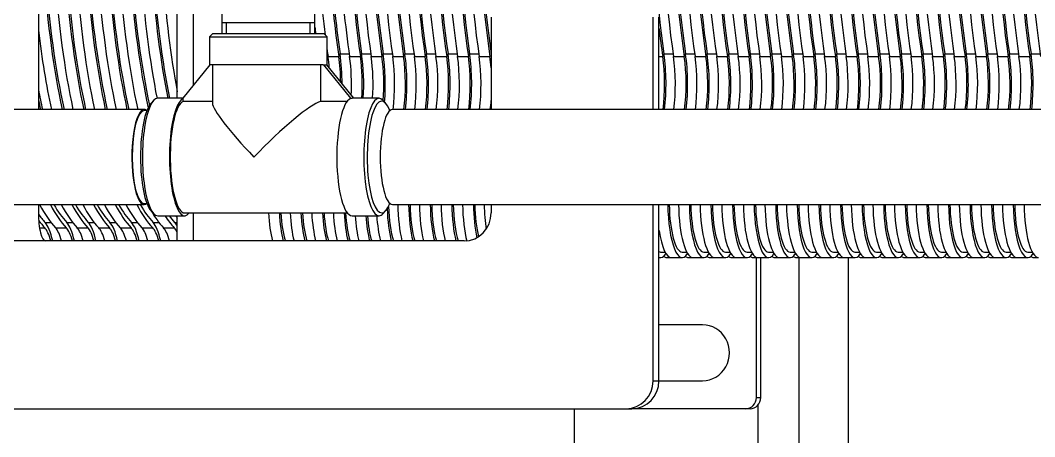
# Model space of a CAD drawing. Header units: millimetres. Extents: x 3795014 to 4300160, y 3869364 to 4016788.
# Drawn here: x 4226457.3 to 4226548, y 3924211.5 to 3924248.8 of the extents above; entities that cross this region are included whole.
import ezdxf

# ---------------------------------------------------------------- set-up
doc = ezdxf.new("R2010")
doc.units = ezdxf.units.MM
doc.layers.add('линия перехода', color=7, linetype='Continuous')
doc.layers.add('основная', color=7, linetype='Continuous', lineweight=50)

msp = doc.modelspace()

# ---------------------------------------------------------------- linework, layer by layer
at = {"layer": 'линия перехода', "color": 0, "linetype": 'Continuous', "lineweight": -3}
for p, q in [((4226484.733, 3924245.757), (4226484.784, 3924245.757)), ((4226484.82, 3924245.511), (4226485.785, 3924245.511)), ((4226485.898, 3924245.757), (4226486.715, 3924245.757)), ((4226486.751, 3924245.511), (4226487.717, 3924245.511)), ((4226487.83, 3924245.757), (4226488.647, 3924245.757)), ((4226488.683, 3924245.511), (4226489.649, 3924245.511)), ((4226489.762, 3924245.757), (4226490.579, 3924245.757)), ((4226490.615, 3924245.511), (4226491.58, 3924245.511)), ((4226491.693, 3924245.757), (4226492.511, 3924245.757)), ((4226492.546, 3924245.511), (4226493.512, 3924245.511)), ((4226493.625, 3924245.757), (4226494.442, 3924245.757)), ((4226494.478, 3924245.511), (4226495.444, 3924245.511)), ((4226495.557, 3924245.757), (4226496.374, 3924245.757)), ((4226496.41, 3924245.511), (4226497.376, 3924245.511)), ((4226497.488, 3924245.757), (4226498.306, 3924245.757)), ((4226498.341, 3924245.511), (4226499.307, 3924245.511)), ((4226514.424, 3924245.511), (4226514.761, 3924245.511)), ((4226514.873, 3924245.757), (4226515.691, 3924245.757)), ((4226515.726, 3924245.511), (4226516.692, 3924245.511)), ((4226516.805, 3924245.757), (4226517.622, 3924245.757)), ((4226517.658, 3924245.511), (4226518.624, 3924245.511)), ((4226518.737, 3924245.757), (4226519.554, 3924245.757)), ((4226519.59, 3924245.511), (4226520.556, 3924245.511)), ((4226520.668, 3924245.757), (4226521.486, 3924245.757)), ((4226521.521, 3924245.511), (4226522.487, 3924245.511)), ((4226522.6, 3924245.757), (4226523.417, 3924245.757)), ((4226523.453, 3924245.511), (4226524.419, 3924245.511)), ((4226524.532, 3924245.757), (4226525.349, 3924245.757)), ((4226525.385, 3924245.511), (4226526.351, 3924245.511)), ((4226526.463, 3924245.757), (4226527.281, 3924245.757)), ((4226527.316, 3924245.511), (4226528.282, 3924245.511)), ((4226528.395, 3924245.757), (4226529.212, 3924245.757)), ((4226529.248, 3924245.511), (4226530.214, 3924245.511)), ((4226530.327, 3924245.757), (4226531.144, 3924245.757)), ((4226531.18, 3924245.511), (4226532.146, 3924245.511)), ((4226532.258, 3924245.757), (4226533.076, 3924245.757)), ((4226533.111, 3924245.511), (4226534.077, 3924245.511)), ((4226534.19, 3924245.757), (4226535.007, 3924245.757)), ((4226535.043, 3924245.511), (4226536.009, 3924245.511)), ((4226536.122, 3924245.757), (4226536.939, 3924245.757)), ((4226536.975, 3924245.511), (4226537.941, 3924245.511)), ((4226538.053, 3924245.757), (4226538.871, 3924245.757)), ((4226538.906, 3924245.511), (4226539.872, 3924245.511)), ((4226539.985, 3924245.757), (4226540.802, 3924245.757)), ((4226540.838, 3924245.511), (4226541.804, 3924245.511)), ((4226541.917, 3924245.757), (4226542.734, 3924245.757)), ((4226542.77, 3924245.511), (4226543.736, 3924245.511)), ((4226543.848, 3924245.757), (4226544.666, 3924245.757)), ((4226544.701, 3924245.511), (4226545.667, 3924245.511)), ((4226545.78, 3924245.757), (4226546.597, 3924245.757)), ((4226546.633, 3924245.511), (4226547.599, 3924245.511)), ((4226547.712, 3924245.757), (4226548.529, 3924245.757)), ((4226459.011, 3924230.208), (4226459.478, 3924230.208)), ((4226459.513, 3924230.69), (4226460.033, 3924230.69)), ((4226460.444, 3924230.208), (4226461.41, 3924230.208)), ((4226461.444, 3924230.69), (4226461.965, 3924230.69)), ((4226462.375, 3924230.208), (4226463.341, 3924230.208)), ((4226463.376, 3924230.69), (4226463.897, 3924230.69)), ((4226464.307, 3924230.208), (4226465.273, 3924230.208)), ((4226465.308, 3924230.69), (4226465.828, 3924230.69)), ((4226466.239, 3924230.208), (4226467.205, 3924230.208)), ((4226467.239, 3924230.69), (4226467.76, 3924230.69)), ((4226468.171, 3924230.208), (4226469.136, 3924230.208)), ((4226469.171, 3924230.69), (4226469.692, 3924230.69)), ((4226470.102, 3924230.208), (4226471.068, 3924230.208)), ((4226471.103, 3924230.69), (4226471.341, 3924230.69)), ((4226526.973, 3924195.523), (4226526.973, 3924227.54)), ((4226513.906, 3924216.531), (4226514.424, 3924216.531)), ((4226523.151, 3924215.031), (4226523.539, 3924215.031)), ((4226523.298, 3924208.693), (4226523.298, 3924214.37))]:
    msp.add_line(p, q, dxfattribs=at)
at = {"layer": 'основная', "color": 0, "linetype": 'Continuous', "lineweight": -3}
for p, q in [((4226471.341, 3924241.781), (4226471.341, 3924294.031)), ((4226472.79, 3924242.926), (4226472.79, 3924294.031)), ((4226458.913, 3924291.531), (4226458.913, 3924240.781)), ((4226475.318, 3924250.947), (4226475.318, 3924248.531)), ((4226483.649, 3924248.531), (4226483.649, 3924251.774)), ((4226475.318, 3924248.531), (4226475.318, 3924247.531)), ((4226483.649, 3924248.531), (4226475.318, 3924248.531)), ((4226475.746, 3924247.531), (4226475.746, 3924248.531)), ((4226483.221, 3924247.531), (4226483.221, 3924248.531)), ((4226483.649, 3924247.531), (4226483.649, 3924248.531)), ((4226499.418, 3924249.031), (4226499.418, 3924240.781)), ((4226513.906, 3924240.781), (4226513.906, 3924249.031)), ((4226514.424, 3924240.781), (4226514.424, 3924249.031)), ((4226474.483, 3924247.531), (4226474.233, 3924247.281)), ((4226474.233, 3924247.281), (4226484.733, 3924247.281)), ((4226474.233, 3924247.281), (4226474.233, 3924244.781)), ((4226484.483, 3924247.531), (4226474.483, 3924247.531)), ((4226484.733, 3924247.281), (4226484.483, 3924247.531)), ((4226484.733, 3924244.781), (4226484.733, 3924247.281)), ((4226471.868, 3924241.781), (4226474.283, 3924244.781)), ((4226484.401, 3924244.781), (4226474.233, 3924244.781)), ((4226474.483, 3924244.781), (4226474.483, 3924241.361)), ((4226484.159, 3924244.781), (4226484.159, 3924241.506)), ((4226484.401, 3924244.781), (4226484.424, 3924244.781)), ((4226484.424, 3924244.781), (4226484.554, 3924244.781)), ((4226484.424, 3924244.781), (4226486.839, 3924241.781)), ((4226484.554, 3924244.781), (4226484.683, 3924244.781)), ((4226484.683, 3924244.781), (4226484.733, 3924244.781)), ((4226484.683, 3924244.781), (4226487.098, 3924241.781)), ((4226469.218, 3924241.589), (4226468.994, 3924241.348)), ((4226471.868, 3924241.781), (4226469.583, 3924241.781)), ((4226471.868, 3924241.758), (4226471.868, 3924241.781)), ((4226471.868, 3924241.506), (4226471.868, 3924241.758)), ((4226474.483, 3924241.506), (4226471.868, 3924241.506)), ((4226486.534, 3924241.506), (4226484.159, 3924241.506)), ((4226486.839, 3924241.781), (4226486.968, 3924241.781)), ((4226486.839, 3924241.781), (4226486.839, 3924241.758)), ((4226489.383, 3924241.781), (4226486.968, 3924241.781)), ((4226489.972, 3924241.348), (4226489.748, 3924241.589)), ((4226468.376, 3924240.781), (4226383.383, 3924240.781)), ((4226468.625, 3924240.697), (4226468.376, 3924240.697)), ((4226575.584, 3924240.781), (4226490.59, 3924240.781)), ((4226383.383, 3924232.281), (4226468.376, 3924232.281)), ((4226458.913, 3924232.281), (4226458.913, 3924231.531)), ((4226468.376, 3924232.366), (4226468.625, 3924232.366)), ((4226490.59, 3924232.281), (4226575.584, 3924232.281)), ((4226499.418, 3924232.281), (4226499.418, 3924231.531)), ((4226513.906, 3924216.531), (4226513.906, 3924232.281)), ((4226514.424, 3924216.531), (4226514.424, 3924232.281)), ((4226468.994, 3924231.715), (4226469.218, 3924231.474)), ((4226469.583, 3924231.281), (4226471.998, 3924231.281)), ((4226471.341, 3924229.031), (4226471.341, 3924231.281)), ((4226471.998, 3924231.531), (4226486.554, 3924231.531)), ((4226472.79, 3924229.031), (4226472.79, 3924231.531)), ((4226486.968, 3924231.281), (4226489.383, 3924231.281)), ((4226489.748, 3924231.474), (4226489.972, 3924231.715)), ((4226497.004, 3924229.031), (4226410.079, 3924229.031)), ((4226514.424, 3924227.54), (4226514.575, 3924227.54)), ((4226514.575, 3924228.04), (4226514.976, 3924228.04)), ((4226515.114, 3924227.54), (4226515.541, 3924227.54)), ((4226515.541, 3924227.54), (4226516.507, 3924227.54)), ((4226516.507, 3924228.04), (4226516.908, 3924228.04)), ((4226517.046, 3924227.54), (4226517.473, 3924227.54)), ((4226517.473, 3924227.54), (4226518.439, 3924227.54)), ((4226518.439, 3924228.04), (4226518.84, 3924228.04)), ((4226518.978, 3924227.54), (4226519.405, 3924227.54)), ((4226519.405, 3924227.54), (4226520.37, 3924227.54)), ((4226520.37, 3924228.04), (4226520.771, 3924228.04)), ((4226520.909, 3924227.54), (4226521.336, 3924227.54)), ((4226521.336, 3924227.54), (4226522.302, 3924227.54)), ((4226522.302, 3924228.04), (4226522.703, 3924228.04)), ((4226522.841, 3924227.54), (4226523.268, 3924227.54)), ((4226523.151, 3924215.031), (4226523.151, 3924227.54)), ((4226523.268, 3924227.54), (4226524.234, 3924227.54)), ((4226523.539, 3924215.031), (4226523.539, 3924227.54)), ((4226524.234, 3924228.04), (4226524.635, 3924228.04)), ((4226524.773, 3924227.54), (4226525.2, 3924227.54)), ((4226525.2, 3924227.54), (4226526.165, 3924227.54)), ((4226526.165, 3924228.04), (4226526.566, 3924228.04)), ((4226526.705, 3924227.54), (4226527.131, 3924227.54)), ((4226527.131, 3924227.54), (4226528.097, 3924227.54)), ((4226528.097, 3924228.04), (4226528.498, 3924228.04)), ((4226528.636, 3924227.54), (4226529.063, 3924227.54)), ((4226529.063, 3924227.54), (4226530.029, 3924227.54)), ((4226530.029, 3924228.04), (4226530.43, 3924228.04)), ((4226530.568, 3924227.54), (4226530.995, 3924227.54)), ((4226530.995, 3924227.54), (4226531.96, 3924227.54)), ((4226531.378, 3924195.523), (4226531.378, 3924227.54)), ((4226531.96, 3924228.04), (4226532.361, 3924228.04)), ((4226532.5, 3924227.54), (4226532.926, 3924227.54)), ((4226532.926, 3924227.54), (4226533.892, 3924227.54)), ((4226533.892, 3924228.04), (4226534.293, 3924228.04)), ((4226534.431, 3924227.54), (4226534.858, 3924227.54)), ((4226534.858, 3924227.54), (4226535.824, 3924227.54)), ((4226535.824, 3924228.04), (4226536.225, 3924228.04)), ((4226536.363, 3924227.54), (4226536.79, 3924227.54)), ((4226536.79, 3924227.54), (4226537.755, 3924227.54)), ((4226537.755, 3924228.04), (4226538.156, 3924228.04)), ((4226538.295, 3924227.54), (4226538.721, 3924227.54)), ((4226538.721, 3924227.54), (4226539.687, 3924227.54)), ((4226539.687, 3924228.04), (4226540.088, 3924228.04)), ((4226540.226, 3924227.54), (4226540.653, 3924227.54)), ((4226540.653, 3924227.54), (4226541.619, 3924227.54)), ((4226541.619, 3924228.04), (4226542.02, 3924228.04)), ((4226542.158, 3924227.54), (4226542.585, 3924227.54)), ((4226542.585, 3924227.54), (4226543.55, 3924227.54)), ((4226543.55, 3924228.04), (4226543.952, 3924228.04)), ((4226544.09, 3924227.54), (4226544.516, 3924227.54)), ((4226544.516, 3924227.54), (4226545.482, 3924227.54)), ((4226545.482, 3924228.04), (4226545.883, 3924228.04)), ((4226546.021, 3924227.54), (4226546.448, 3924227.54)), ((4226546.448, 3924227.54), (4226547.414, 3924227.54)), ((4226547.414, 3924228.04), (4226547.815, 3924228.04)), ((4226547.953, 3924227.54), (4226548.38, 3924227.54)), ((4226518.321, 3924221.531), (4226514.424, 3924221.531)), ((4226514.424, 3924216.531), (4226518.321, 3924216.531)), ((4226395.591, 3924214.031), (4226511.491, 3924214.031)), ((4226506.879, 3924209.031), (4226506.879, 3924214.031)), ((4226511.491, 3924214.031), (4226512.01, 3924214.031)), ((4226522.185, 3924214.031), (4226512.01, 3924214.031)), ((4226522.573, 3924214.031), (4226522.185, 3924214.031))]:
    msp.add_line(p, q, dxfattribs=at)
for centre, major_axis, ratio, start_param, end_param in [((4226495.045, 3924261.531), (0, -32.5), 0.259156, 4.196924, 5.227854), ((4226495.045, 3924261.531), (0, 32), 0.259156, 1.055331, 2.086262), ((4226496.011, 3924261.531), (0, -32.5), 0.259156, 4.196924, 5.227854), ((4226496.977, 3924261.531), (0, -32.5), 0.259156, 4.196924, 5.227854), ((4226496.977, 3924261.531), (0, 32), 0.259156, 1.055331, 2.086262), ((4226497.943, 3924261.531), (0, -32.5), 0.259156, 4.196924, 5.227854), ((4226498.909, 3924261.531), (0, -32.5), 0.259156, 4.196924, 5.227854), ((4226498.909, 3924261.531), (0, 32), 0.259156, 1.055331, 2.086262), ((4226499.875, 3924261.531), (0, -32.5), 0.259156, 4.196924, 5.227854), ((4226500.84, 3924261.531), (0, -32.5), 0.259156, 4.196924, 5.227854), ((4226500.84, 3924261.531), (0, 32), 0.259156, 1.055331, 2.086262), ((4226501.806, 3924261.531), (0, -32.5), 0.259156, 4.196924, 5.227854), ((4226502.772, 3924261.531), (0, -32.5), 0.259156, 4.196924, 5.227854), ((4226502.772, 3924261.531), (0, 32), 0.259156, 1.055331, 2.086262), ((4226503.738, 3924261.531), (0, -32.5), 0.259156, 4.196924, 5.227854), ((4226504.704, 3924261.531), (0, -32.5), 0.259156, 4.196924, 5.227854), ((4226504.704, 3924261.531), (0, 32), 0.259156, 1.055331, 2.086262), ((4226505.67, 3924261.531), (0, -32.5), 0.259156, 4.196924, 5.227854), ((4226506.635, 3924261.531), (0, -32.5), 0.259156, 4.196924, 5.227854), ((4226506.635, 3924261.531), (0, 32), 0.259156, 1.055331, 2.086262), ((4226522.089, 3924261.531), (0, 32), 0.259156, 1.055331, 2.086262), ((4226523.055, 3924261.531), (0, -32.5), 0.259156, 4.196924, 5.227854), ((4226524.02, 3924261.531), (0, -32.5), 0.259156, 4.196924, 5.227854), ((4226524.02, 3924261.531), (0, 32), 0.259156, 1.055331, 2.086262), ((4226524.986, 3924261.531), (0, -32.5), 0.259156, 4.196924, 5.227854), ((4226525.952, 3924261.531), (0, -32.5), 0.259156, 4.196924, 5.227854), ((4226525.952, 3924261.531), (0, 32), 0.259156, 1.055331, 2.086262), ((4226526.918, 3924261.531), (0, -32.5), 0.259156, 4.196924, 5.227854), ((4226527.884, 3924261.531), (0, -32.5), 0.259156, 4.196924, 5.227854), ((4226527.884, 3924261.531), (0, 32), 0.259156, 1.055331, 2.086262), ((4226528.85, 3924261.531), (0, -32.5), 0.259156, 4.196924, 5.227854), ((4226529.815, 3924261.531), (0, -32.5), 0.259156, 4.196924, 5.227854), ((4226529.815, 3924261.531), (0, 32), 0.259156, 1.055331, 2.086262), ((4226530.781, 3924261.531), (0, -32.5), 0.259156, 4.196924, 5.227854), ((4226531.747, 3924261.531), (0, -32.5), 0.259156, 4.196924, 5.227854), ((4226531.747, 3924261.531), (0, 32), 0.259156, 1.055331, 2.086262), ((4226532.713, 3924261.531), (0, -32.5), 0.259156, 4.196924, 5.227854), ((4226533.679, 3924261.531), (0, -32.5), 0.259156, 4.196924, 5.227854), ((4226533.679, 3924261.531), (0, 32), 0.259156, 1.055331, 2.086262), ((4226534.645, 3924261.531), (0, -32.5), 0.259156, 4.196924, 5.227854), ((4226535.61, 3924261.531), (0, -32.5), 0.259156, 4.196924, 5.227854), ((4226535.61, 3924261.531), (0, 32), 0.259156, 1.055331, 2.086262), ((4226536.576, 3924261.531), (0, -32.5), 0.259156, 4.196924, 5.227854), ((4226537.542, 3924261.531), (0, -32.5), 0.259156, 4.196924, 5.227854), ((4226537.542, 3924261.531), (0, 32), 0.259156, 1.055331, 2.086262), ((4226538.508, 3924261.531), (0, -32.5), 0.259156, 4.196924, 5.227854), ((4226539.474, 3924261.531), (0, -32.5), 0.259156, 4.196924, 5.227854), ((4226539.474, 3924261.531), (0, 32), 0.259156, 1.055331, 2.086262), ((4226540.44, 3924261.531), (0, -32.5), 0.259156, 4.196924, 5.227854), ((4226541.405, 3924261.531), (0, -32.5), 0.259156, 4.196924, 5.227854), ((4226541.405, 3924261.531), (0, 32), 0.259156, 1.055331, 2.086262), ((4226542.371, 3924261.531), (0, -32.5), 0.259156, 4.196924, 5.227854), ((4226543.337, 3924261.531), (0, -32.5), 0.259156, 4.196924, 5.227854), ((4226543.337, 3924261.531), (0, 32), 0.259156, 1.055331, 2.086262), ((4226544.303, 3924261.531), (0, -32.5), 0.259156, 4.196924, 5.227854), ((4226545.269, 3924261.531), (0, -32.5), 0.259156, 4.196924, 5.227854), ((4226545.269, 3924261.531), (0, 32), 0.259156, 1.055331, 2.086262), ((4226546.235, 3924261.531), (0, -32.5), 0.259156, 4.196924, 5.227854), ((4226547.2, 3924261.531), (0, -32.5), 0.259156, 4.196924, 5.227854), ((4226547.2, 3924261.531), (0, 32), 0.259156, 1.055331, 2.086262), ((4226548.166, 3924261.531), (0, -32.5), 0.259156, 4.196924, 5.227854), ((4226549.132, 3924261.531), (0, -32.5), 0.259156, 4.196924, 5.227854), ((4226549.132, 3924261.531), (0, 32), 0.259156, 1.055331, 2.086262), ((4226550.098, 3924261.531), (0, -32.5), 0.259156, 4.196924, 5.227854), ((4226551.064, 3924261.531), (0, -32.5), 0.259156, 4.196924, 5.227854), ((4226551.064, 3924261.531), (0, 32), 0.259156, 1.055331, 2.086262), ((4226552.03, 3924261.531), (0, -32.5), 0.259156, 4.196924, 5.227854), ((4226552.995, 3924261.531), (0, -32.5), 0.259156, 4.196924, 5.227854), ((4226552.995, 3924261.531), (0, 32), 0.259156, 1.055331, 2.086262), ((4226553.961, 3924261.531), (0, -32.5), 0.259156, 4.196924, 5.227854), ((4226554.927, 3924261.531), (0, -32.5), 0.259156, 4.196924, 5.227854), ((4226554.927, 3924261.531), (0, 32), 0.259156, 1.055331, 2.086262), ((4226555.893, 3924261.531), (0, -32.5), 0.259156, 4.196924, 5.227854), ((4226494.079, 3924261.531), (0, -32.5), 0.259156, -1.348532, -1.055331), ((4226467.519, 3924261.531), (0, -32.5), 0.259156, -1.300864, -0.878299), ((4226467.519, 3924261.531), (0, -32), 0.259156, -1.300864, -0.865266), ((4226468.485, 3924261.531), (0, -32.5), 0.259156, -1.300864, -0.878299), ((4226469.451, 3924261.531), (0, -32.5), 0.259156, -1.300864, -0.878299), ((4226469.451, 3924261.531), (0, -32), 0.259156, -1.300864, -0.865266), ((4226470.417, 3924261.531), (0, -32.5), 0.259156, -1.300864, -0.878299), ((4226471.382, 3924261.531), (0, -32.5), 0.259156, -1.300864, -0.878299), ((4226471.382, 3924261.531), (0, -32), 0.259156, -1.300864, -0.865266), ((4226472.348, 3924261.531), (0, -32.5), 0.259156, -1.300864, -0.878299), ((4226473.314, 3924261.531), (0, -32.5), 0.259156, -1.300864, -0.878299), ((4226473.314, 3924261.531), (0, -32), 0.259156, -1.300864, -0.865266), ((4226474.28, 3924261.531), (0, -32.5), 0.259156, -1.300864, -0.878299), ((4226475.246, 3924261.531), (0, -32.5), 0.259156, -1.300864, -0.884553), ((4226475.246, 3924261.531), (0, -32), 0.259156, -1.300864, -0.880631), ((4226476.212, 3924261.531), (0, -32.5), 0.259156, -1.300864, -0.917448), ((4226477.177, 3924261.531), (0, -32.5), 0.259156, -1.300864, -0.917645), ((4226477.177, 3924261.531), (0, -32), 0.259156, -1.300864, -0.905633), ((4226478.143, 3924261.531), (0, -32.5), 0.259156, -1.300864, -0.940143), ((4226493.114, 3924261.531), (0, -32.5), 0.259156, -1.289784, -1.055331), ((4226493.114, 3924261.531), (0, 32), 0.259156, -4.432549, -4.196924), ((4226492.148, 3924261.531), (0, -32.5), 0.259156, -1.253477, -1.122974), ((4226466.553, 3924261.531), (0, -32.5), 0.259156, -1.136452, -0.878299), ((4226491.182, 3924261.531), (0, 32), 0.259156, -4.281024, -4.259572), ((4226522.089, 3924261.531), (0, -32.5), 0.259156, -1.143274, -1.055331), ((4226492.148, 3924261.531), (0, -32.5), 0.259156, -1.076561, -1.055331), ((4226483.692, 3924243.046), (0, -5), 0.259156, -4.423726, -4.196924), ((4226484.658, 3924243.046), (0, -5), 0.259156, 1.60231, 2.086262), ((4226484.658, 3924243.046), (0, 5.5), 0.259156, 4.711616, 5.227854), ((4226485.624, 3924243.046), (0, -5), 0.259156, 1.367383, 2.086262), ((4226486.59, 3924243.046), (0, -5), 0.259156, 1.315067, 2.086262), ((4226486.59, 3924243.046), (0, 5.5), 0.259156, 4.480357, 5.227854), ((4226487.556, 3924243.046), (0, -5), 0.259156, 1.315067, 2.086262), ((4226488.521, 3924243.046), (0, -5), 0.259156, 1.272378, 2.086262), ((4226488.521, 3924243.046), (0, 5.5), 0.259156, 4.416404, 5.227854), ((4226489.487, 3924243.046), (0, -5), 0.259156, 1.100723, 2.086262), ((4226490.453, 3924243.046), (0, -5), 0.259156, 1.100723, 2.086262), ((4226490.453, 3924243.046), (0, 5.5), 0.259156, 4.287989, 5.227854), ((4226491.419, 3924243.046), (0, -5), 0.259156, 1.100723, 2.086262), ((4226492.385, 3924243.046), (0, -5), 0.259156, 1.100723, 2.086262), ((4226492.385, 3924243.046), (0, 5.5), 0.259156, 4.287989, 5.227854), ((4226493.351, 3924243.046), (0, -5), 0.259156, 1.100723, 2.086262), ((4226494.316, 3924243.046), (0, -5), 0.259156, 1.100723, 2.086262), ((4226494.316, 3924243.046), (0, 5.5), 0.259156, 4.287989, 5.227854), ((4226495.282, 3924243.046), (0, -5), 0.259156, 1.100723, 2.086262), ((4226496.248, 3924243.046), (0, -5), 0.259156, 1.100723, 2.086262), ((4226496.248, 3924243.046), (0, 5.5), 0.259156, 4.287989, 5.227854), ((4226497.214, 3924243.046), (0, -5), 0.259156, 1.100723, 2.086262), ((4226498.18, 3924243.046), (0, -5), 0.259156, -4.414203, -4.196924), ((4226513.633, 3924243.046), (0, -5), 0.259156, 1.100723, 2.086262), ((4226513.633, 3924243.046), (0, 5.5), 0.259156, 4.287989, 5.227854), ((4226514.599, 3924243.046), (0, -5), 0.259156, 1.100723, 2.086262), ((4226515.565, 3924243.046), (0, -5), 0.259156, 1.100723, 2.086262), ((4226515.565, 3924243.046), (0, 5.5), 0.259156, 4.287989, 5.227854), ((4226516.531, 3924243.046), (0, -5), 0.259156, 1.100723, 2.086262), ((4226517.496, 3924243.046), (0, -5), 0.259156, 1.100723, 2.086262), ((4226517.496, 3924243.046), (0, 5.5), 0.259156, 4.287989, 5.227854), ((4226518.462, 3924243.046), (0, -5), 0.259156, 1.100723, 2.086262), ((4226519.428, 3924243.046), (0, -5), 0.259156, 1.100723, 2.086262), ((4226519.428, 3924243.046), (0, 5.5), 0.259156, 4.287989, 5.227854), ((4226520.394, 3924243.046), (0, -5), 0.259156, 1.100723, 2.086262), ((4226521.36, 3924243.046), (0, -5), 0.259156, 1.100723, 2.086262), ((4226521.36, 3924243.046), (0, 5.5), 0.259156, 4.287989, 5.227854), ((4226522.326, 3924243.046), (0, -5), 0.259156, 1.100723, 2.086262), ((4226523.291, 3924243.046), (0, -5), 0.259156, 1.100723, 2.086262), ((4226523.291, 3924243.046), (0, 5.5), 0.259156, 4.287989, 5.227854), ((4226524.257, 3924243.046), (0, -5), 0.259156, 1.100723, 2.086262), ((4226525.223, 3924243.046), (0, -5), 0.259156, 1.100723, 2.086262), ((4226525.223, 3924243.046), (0, 5.5), 0.259156, 4.287989, 5.227854), ((4226526.189, 3924243.046), (0, -5), 0.259156, 1.100723, 2.086262), ((4226527.155, 3924243.046), (0, -5), 0.259156, 1.100723, 2.086262), ((4226527.155, 3924243.046), (0, 5.5), 0.259156, 4.287989, 5.227854), ((4226528.121, 3924243.046), (0, -5), 0.259156, 1.100723, 2.086262), ((4226529.086, 3924243.046), (0, -5), 0.259156, 1.100723, 2.086262), ((4226529.086, 3924243.046), (0, 5.5), 0.259156, 4.287989, 5.227854), ((4226530.052, 3924243.046), (0, -5), 0.259156, 1.100723, 2.086262), ((4226531.018, 3924243.046), (0, -5), 0.259156, 1.100723, 2.086262), ((4226531.018, 3924243.046), (0, 5.5), 0.259156, 4.287989, 5.227854), ((4226531.984, 3924243.046), (0, -5), 0.259156, 1.100723, 2.086262), ((4226532.95, 3924243.046), (0, -5), 0.259156, 1.100723, 2.086262), ((4226532.95, 3924243.046), (0, 5.5), 0.259156, 4.287989, 5.227854), ((4226533.916, 3924243.046), (0, -5), 0.259156, 1.100723, 2.086262), ((4226534.882, 3924243.046), (0, -5), 0.259156, 1.100723, 2.086262), ((4226534.882, 3924243.046), (0, 5.5), 0.259156, 4.287989, 5.227854), ((4226535.847, 3924243.046), (0, -5), 0.259156, 1.100723, 2.086262), ((4226536.813, 3924243.046), (0, -5), 0.259156, 1.100723, 2.086262), ((4226536.813, 3924243.046), (0, 5.5), 0.259156, 4.287989, 5.227854), ((4226537.779, 3924243.046), (0, -5), 0.259156, 1.100723, 2.086262), ((4226538.745, 3924243.046), (0, -5), 0.259156, 1.100723, 2.086262), ((4226538.745, 3924243.046), (0, 5.5), 0.259156, 4.287989, 5.227854), ((4226539.711, 3924243.046), (0, -5), 0.259156, 1.100723, 2.086262), ((4226540.677, 3924243.046), (0, -5), 0.259156, 1.100723, 2.086262), ((4226540.677, 3924243.046), (0, 5.5), 0.259156, 4.287989, 5.227854), ((4226541.642, 3924243.046), (0, -5), 0.259156, 1.100723, 2.086262), ((4226542.608, 3924243.046), (0, -5), 0.259156, 1.100723, 2.086262), ((4226542.608, 3924243.046), (0, 5.5), 0.259156, 4.287989, 5.227854), ((4226543.574, 3924243.046), (0, -5), 0.259156, 1.100723, 2.086262), ((4226544.54, 3924243.046), (0, -5), 0.259156, 1.100723, 2.086262), ((4226544.54, 3924243.046), (0, 5.5), 0.259156, 4.287989, 5.227854), ((4226545.506, 3924243.046), (0, -5), 0.259156, 1.100723, 2.086262), ((4226546.472, 3924243.046), (0, -5), 0.259156, 1.100723, 2.086262), ((4226546.472, 3924243.046), (0, 5.5), 0.259156, 4.287989, 5.227854), ((4226465.587, 3924261.531), (0, -32), 0.259156, -0.935434, -0.865266), ((4226489.383, 3924236.531), (0, -5.25), 0.259156, 2.869941, 6.283185), ((4226489.624, 3924236.531), (0, -5), 0.259156, 2.555485, 6.283185), ((4226465.587, 3924261.531), (0, -32.5), 0.259156, -0.914855, -0.878299), ((4226468.376, 3924236.531), (0, -4.25), 0.259156, 2.94185, 6.283185), ((4226469.342, 3924236.531), (0, 5), 0.259156, 0.271652, 2.869941), ((4226469.583, 3924236.531), (0, 5.25), 0.259156, 0, 3.141593), ((4226471.998, 3924236.531), (0, 5.25), 0.259156, 0.095383, 3.451437), ((4226471.998, 3924236.531), (0, 5), 0.259156, 0.100167, 3.141593), ((4226479.483, 3924236.531), (4.957, -4.957), 0.13183, 3.272667, 4.581315), ((4226479.483, 3924236.531), (4.957, 4.957), 0.13183, 0.231242, 1.701871), ((4226486.968, 3924236.531), (0, 5.25), 0.259156, 0.095383, 3.141593), ((4226486.968, 3924236.531), (0, 5.25), 0.259156, 0, 0.095383), ((4226498.18, 3924243.046), (0, -5), 0.259156, 1.100723, 1.27261), ((4226468.376, 3924236.531), (0, -4.166), 0.259156, 3.141593, 6.283185), ((4226490.59, 3924236.531), (0, -4.25), 0.259156, 3.141593, 6.283185), ((4226462.69, 3924261.531), (0, -32.5), 0.259156, -0.451027, -0.269933), ((4226463.656, 3924261.531), (0, -32.5), 0.259156, -0.451027, -0.269933), ((4226463.656, 3924261.531), (0, -32), 0.259156, -0.417606, -0.269933), ((4226464.622, 3924261.531), (0, -32.5), 0.259156, -0.451027, -0.269933), ((4226465.587, 3924261.531), (0, -32.5), 0.259156, -0.451027, -0.269933), ((4226465.587, 3924261.531), (0, -32), 0.259156, -0.417606, -0.269933), ((4226466.553, 3924261.531), (0, -32.5), 0.259156, -0.451027, -0.269933), ((4226467.519, 3924261.531), (0, -32.5), 0.259156, -0.451027, -0.269933), ((4226467.519, 3924261.531), (0, -32), 0.259156, -0.417606, -0.269933), ((4226468.485, 3924261.531), (0, -32.5), 0.259156, -0.451027, -0.269933), ((4226469.451, 3924261.531), (0, -32.5), 0.259156, -0.451027, -0.269933), ((4226469.451, 3924261.531), (0, -32), 0.259156, -0.417606, -0.269933), ((4226470.417, 3924261.531), (0, -32.5), 0.259156, -0.451027, -0.269933), ((4226471.382, 3924261.531), (0, -32.5), 0.259156, -0.451027, -0.269933), ((4226471.382, 3924261.531), (0, -32), 0.259156, -0.417606, -0.269933), ((4226468.376, 3924236.531), (0, -4.25), 0.259156, 0, 0.199743), ((4226489.624, 3924236.531), (0, -5), 0.259156, 0, 0.594823), ((4226491.395, 3924232.54), (0, 5), 0.259156, 1.699896, 2.348611), ((4226491.395, 3924232.54), (0, 4.5), 0.259156, 1.664326, 2.464973), ((4226492.361, 3924232.54), (0, 5), 0.259156, 1.622544, 2.344524), ((4226493.327, 3924232.54), (0, 5), 0.259156, 1.622544, 2.348611), ((4226493.327, 3924232.54), (0, 4.5), 0.259156, 1.6283, 2.464973), ((4226494.293, 3924232.54), (0, 5), 0.259156, 1.622544, 2.344524), ((4226495.259, 3924232.54), (0, 5), 0.259156, 1.622544, 2.348611), ((4226495.259, 3924232.54), (0, 4.5), 0.259156, 1.6283, 2.464973), ((4226496.225, 3924232.54), (0, 5), 0.259156, 1.622544, 2.356194), ((4226497.19, 3924232.54), (0, 5), 0.259156, 1.622544, 2.348611), ((4226497.19, 3924232.54), (0, 4.5), 0.259156, 1.6283, 2.464973), ((4226498.156, 3924232.54), (0, 5), 0.259156, 1.622544, 2.356194), ((4226499.122, 3924232.54), (0, 5), 0.259156, 1.622544, 2.270421), ((4226499.122, 3924232.54), (0, 4.5), 0.259156, 1.6283, 2.339507), ((4226500.088, 3924232.54), (0, 5), 0.259156, 1.622544, 2.087919), ((4226516.507, 3924232.54), (0, 5), 0.259156, 1.622544, 3.523493), ((4226516.507, 3924232.54), (0, 4.5), 0.259156, 1.6283, 3.141593), ((4226517.473, 3924232.54), (0, 5), 0.259156, 1.622544, 3.141593), ((4226518.439, 3924232.54), (0, 5), 0.259156, 1.622544, 3.523493), ((4226518.439, 3924232.54), (0, 4.5), 0.259156, 1.6283, 3.141593), ((4226519.405, 3924232.54), (0, 5), 0.259156, 1.622544, 3.141593), ((4226520.37, 3924232.54), (0, 5), 0.259156, 1.622544, 3.523493), ((4226520.37, 3924232.54), (0, 4.5), 0.259156, 1.6283, 3.141593), ((4226521.336, 3924232.54), (0, 5), 0.259156, 1.622544, 3.141593), ((4226522.302, 3924232.54), (0, 5), 0.259156, 1.622544, 3.523493), ((4226522.302, 3924232.54), (0, 4.5), 0.259156, 1.6283, 3.141593), ((4226523.268, 3924232.54), (0, 5), 0.259156, 1.622544, 3.141593), ((4226524.234, 3924232.54), (0, 5), 0.259156, 1.622544, 3.523493), ((4226524.234, 3924232.54), (0, 4.5), 0.259156, 1.6283, 3.141593), ((4226525.2, 3924232.54), (0, 5), 0.259156, 1.622544, 3.141593), ((4226526.165, 3924232.54), (0, 5), 0.259156, 1.622544, 3.523493), ((4226526.165, 3924232.54), (0, 4.5), 0.259156, 1.6283, 3.141593), ((4226527.131, 3924232.54), (0, 5), 0.259156, 1.622544, 3.141593), ((4226528.097, 3924232.54), (0, 5), 0.259156, 1.622544, 3.523493), ((4226528.097, 3924232.54), (0, 4.5), 0.259156, 1.6283, 3.141593), ((4226529.063, 3924232.54), (0, 5), 0.259156, 1.622544, 3.141593), ((4226530.029, 3924232.54), (0, 5), 0.259156, 1.622544, 3.523493), ((4226530.029, 3924232.54), (0, 4.5), 0.259156, 1.6283, 3.141593), ((4226530.995, 3924232.54), (0, 5), 0.259156, 1.622544, 3.141593), ((4226531.96, 3924232.54), (0, 5), 0.259156, 1.622544, 3.523493), ((4226531.96, 3924232.54), (0, 4.5), 0.259156, 1.6283, 3.141593), ((4226532.926, 3924232.54), (0, 5), 0.259156, 1.622544, 3.141593), ((4226533.892, 3924232.54), (0, 5), 0.259156, 1.622544, 3.523493), ((4226533.892, 3924232.54), (0, 4.5), 0.259156, 1.6283, 3.141593), ((4226534.858, 3924232.54), (0, 5), 0.259156, 1.622544, 3.141593), ((4226535.824, 3924232.54), (0, 5), 0.259156, 1.622544, 3.523493), ((4226535.824, 3924232.54), (0, 4.5), 0.259156, 1.6283, 3.141593), ((4226536.79, 3924232.54), (0, 5), 0.259156, 1.622544, 3.141593), ((4226537.755, 3924232.54), (0, 5), 0.259156, 1.622544, 3.523493), ((4226537.755, 3924232.54), (0, 4.5), 0.259156, 1.6283, 3.141593), ((4226538.721, 3924232.54), (0, 5), 0.259156, 1.622544, 3.141593), ((4226539.687, 3924232.54), (0, 5), 0.259156, 1.622544, 3.523493), ((4226539.687, 3924232.54), (0, 4.5), 0.259156, 1.6283, 3.141593), ((4226540.653, 3924232.54), (0, 5), 0.259156, 1.622544, 3.141593), ((4226541.619, 3924232.54), (0, 5), 0.259156, 1.622544, 3.523493), ((4226541.619, 3924232.54), (0, 4.5), 0.259156, 1.6283, 3.141593), ((4226542.585, 3924232.54), (0, 5), 0.259156, 1.622544, 3.141593), ((4226543.55, 3924232.54), (0, 5), 0.259156, 1.622544, 3.523493), ((4226543.55, 3924232.54), (0, 4.5), 0.259156, 1.6283, 3.141593), ((4226544.516, 3924232.54), (0, 5), 0.259156, 1.622544, 3.141593), ((4226545.482, 3924232.54), (0, 5), 0.259156, 1.622544, 3.523493), ((4226545.482, 3924232.54), (0, 4.5), 0.259156, 1.6283, 3.141593), ((4226546.448, 3924232.54), (0, 5), 0.259156, 1.622544, 3.141593), ((4226547.414, 3924232.54), (0, 5), 0.259156, 1.622544, 3.523493), ((4226547.414, 3924232.54), (0, 4.5), 0.259156, 1.6283, 3.141593), ((4226548.38, 3924232.54), (0, 5), 0.259156, 1.622544, 3.141593), ((4226459.561, 3924231.531), (0, 2.5), 0.259156, 1.570796, 3.141593), ((4226461.724, 3924261.531), (0, -32), 0.259156, -0.34578, -0.269933), ((4226472.348, 3924261.531), (0, -32.5), 0.259156, -0.412993, -0.269933), ((4226473.314, 3924261.531), (0, -32.5), 0.259156, -0.374285, -0.269933), ((4226473.314, 3924261.531), (0, -32), 0.259156, -0.332245, -0.269933), ((4226474.28, 3924261.531), (0, -32.5), 0.259156, -0.374285, -0.356454), ((4226480.771, 3924232.54), (0, 5), 0.259156, 1.773915, 2.348611), ((4226481.737, 3924232.54), (0, 5), 0.259156, 1.773915, 2.348611), ((4226481.737, 3924232.54), (0, 4.5), 0.259156, 1.796855, 2.464973), ((4226482.703, 3924232.54), (0, 5), 0.259156, 1.773915, 2.348611), ((4226483.669, 3924232.54), (0, 5), 0.259156, 1.773915, 2.348611), ((4226483.669, 3924232.54), (0, 4.5), 0.259156, 1.796855, 2.464973), ((4226484.635, 3924232.54), (0, 5), 0.259156, 1.773915, 2.348611), ((4226485.6, 3924232.54), (0, 5), 0.259156, 1.773915, 2.348611), ((4226485.6, 3924232.54), (0, 4.5), 0.259156, 1.796855, 2.464973), ((4226486.566, 3924232.54), (0, 5), 0.259156, 1.773915, 2.348611), ((4226487.532, 3924232.54), (0, 5), 0.259156, 1.773915, 2.348611), ((4226487.532, 3924232.54), (0, 4.5), 0.259156, 1.796855, 2.464973), ((4226488.498, 3924232.54), (0, 5), 0.259156, -4.457927, -3.934574), ((4226489.464, 3924232.54), (0, 5), 0.259156, -4.457927, -3.934574), ((4226489.464, 3924232.54), (0, 4.5), 0.259156, 1.854271, 2.464973), ((4226490.43, 3924232.54), (0, 5), 0.259156, -4.457927, -3.938661), ((4226489.383, 3924236.531), (0, -5.25), 0.259156, 0, 0.271652), ((4226497.004, 3924231.531), (0, 2.5), 0.965835, 3.141593, 4.712389), ((4226461.724, 3924261.531), (0, -32.5), 0.259156, -0.33735, -0.269933), ((4226459.132, 3924225.389), (0, -5), 0.259156, -3.896382, -3.411525), ((4226459.132, 3924225.389), (0, 5.5), 0.259156, 5.436135, 6.013253), ((4226460.098, 3924225.389), (0, 5), 0.259156, -0.754789, -0.269933), ((4226461.064, 3924225.389), (0, -5), 0.259156, -3.896382, -3.411525), ((4226461.064, 3924225.389), (0, 5.5), 0.259156, 5.436135, 6.013253), ((4226462.03, 3924225.389), (0, 5), 0.259156, -0.754789, -0.269933), ((4226462.996, 3924225.389), (0, 5), 0.259156, -0.754789, -0.269933), ((4226462.996, 3924225.389), (0, 5.5), 0.259156, 5.436135, 6.013253), ((4226463.962, 3924225.389), (0, 5), 0.259156, -0.754789, -0.269933), ((4226464.927, 3924225.389), (0, -5), 0.259156, -3.896382, -3.411525), ((4226464.927, 3924225.389), (0, 5.5), 0.259156, 5.436135, 6.013253), ((4226465.893, 3924225.389), (0, 5), 0.259156, -0.754789, -0.269933), ((4226466.859, 3924225.389), (0, 5), 0.259156, -0.754789, -0.269933), ((4226466.859, 3924225.389), (0, 5.5), 0.259156, 5.436135, 6.013253), ((4226467.825, 3924225.389), (0, -5), 0.259156, -3.896382, -3.411525), ((4226468.791, 3924225.389), (0, -5), 0.259156, -3.896382, -3.411525), ((4226468.791, 3924225.389), (0, 5.5), 0.259156, 5.436135, 6.013253), ((4226469.757, 3924225.389), (0, -5), 0.259156, -3.896382, -3.411525), ((4226470.722, 3924225.389), (0, -5), 0.259156, -3.639025, -3.411525), ((4226470.722, 3924225.389), (0, 5.5), 0.259156, -0.448697, -0.269933), ((4226515.541, 3924232.54), (0, 5), 0.259156, 2.112598, 3.141593), ((4226514.575, 3924232.54), (0, 4.5), 0.259156, 3.011562, 3.141593), ((4226514.575, 3924232.54), (0, 5), 0.259156, 3.024628, 3.523493), ((4226515.114, 3924232.54), (0, 5), 0.259156, 2.932057, 3.141593), ((4226517.046, 3924232.54), (0, 5), 0.259156, 2.932057, 3.141593), ((4226518.978, 3924232.54), (0, 5), 0.259156, 2.932057, 3.141593), ((4226520.909, 3924232.54), (0, 5), 0.259156, 2.932057, 3.141593), ((4226522.841, 3924232.54), (0, 5), 0.259156, 2.932057, 3.141593), ((4226524.773, 3924232.54), (0, 5), 0.259156, 2.932057, 3.141593), ((4226526.705, 3924232.54), (0, 5), 0.259156, 2.932057, 3.141593), ((4226528.636, 3924232.54), (0, 5), 0.259156, 2.932057, 3.141593), ((4226530.568, 3924232.54), (0, 5), 0.259156, 2.932057, 3.141593), ((4226532.5, 3924232.54), (0, 5), 0.259156, 2.932057, 3.141593), ((4226534.431, 3924232.54), (0, 5), 0.259156, 2.932057, 3.141593), ((4226536.363, 3924232.54), (0, 5), 0.259156, 2.932057, 3.141593), ((4226538.295, 3924232.54), (0, 5), 0.259156, 2.932057, 3.141593), ((4226540.226, 3924232.54), (0, 5), 0.259156, 2.932057, 3.141593), ((4226542.158, 3924232.54), (0, 5), 0.259156, 2.932057, 3.141593), ((4226544.09, 3924232.54), (0, 5), 0.259156, 2.932057, 3.141593), ((4226546.021, 3924232.54), (0, 5), 0.259156, 2.932057, 3.141593), ((4226547.953, 3924232.54), (0, 5), 0.259156, 2.932057, 3.141593), ((4226518.321, 3924219.031), (0, -2.5), 0.965835, 0, 3.141593), ((4226511.491, 3924216.531), (0, -2.5), 0.965835, 0, 1.570796), ((4226512.01, 3924216.531), (0, -2.5), 0.965835, 0, 1.570796), ((4226522.185, 3924215.031), (0, -1), 0.965835, 0, 1.570796), ((4226522.573, 3924215.031), (0, 1), 0.965835, 3.141593, 4.712389)]:
    msp.add_ellipse(centre, major_axis=major_axis, ratio=ratio, start_param=start_param, end_param=end_param, dxfattribs=at)

doc.saveas('drawing.dxf')
